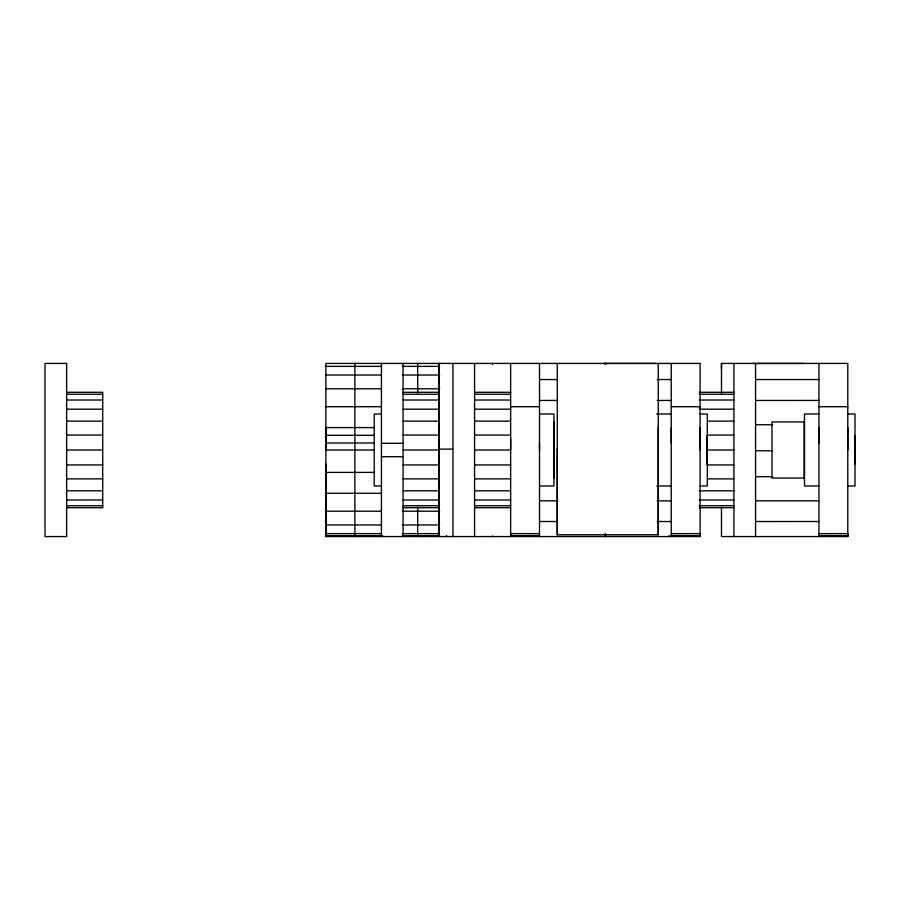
<?xml version="1.0" encoding="UTF-8"?>
<svg xmlns="http://www.w3.org/2000/svg" width="900" height="900" viewBox="0 0 900 900"><rect width="100%" height="100%" fill="white"/><g stroke="black" fill="none" stroke-linecap="round" stroke-linejoin="round"><path stroke-width="1.35" d="M539.505 450L539.505 442.991M658.26 426.938L658.26 534.803L557.269 534.803L557.269 449.111M605.374 364.466L605.374 363.431M671.242 442.991L671.242 427.59M818.933 442.991L818.933 427.59M325.868 464.04L325.868 536.569L700.099 536.569L700.234 535.646L700.099 533.621L671.242 533.621M700.099 427.59L700.099 450M847.789 427.59L847.789 450M605.261 536.58L605.284 533.835M325.868 447.244L325.868 427.59L374.411 427.59M510.649 363.431L510.649 536.569L510.649 533.621L539.505 533.621M697.849 536.569L697.984 535.646M721.496 507.161L721.496 536.569L847.789 536.569L847.924 535.646L847.789 533.621L818.933 533.621M439.639 535.601L402.199 535.646M510.514 535.646L539.505 535.59M753.064 363.431L847.789 363.431L847.789 536.569M603.113 363.431L655.864 363.431M721.496 393.514L721.485 363.431L803.554 363.431M325.868 366.379L381.386 366.379M402.334 366.379L439.673 366.379M325.868 375.019L381.386 375.03M402.334 375.03L439.673 375.03M539.505 379.541L557.719 379.541M657.225 379.541L671.242 379.541M755.865 379.541L818.933 379.541M325.868 388.777L381.386 388.777M402.334 388.777L439.673 388.789M66.645 392.287L102.712 392.276L102.712 507.713L66.645 507.713M403.088 392.287L439.166 392.287M474.57 392.287L510.649 392.287M699.232 392.287L733.916 392.287M66.645 394.256L102.712 394.245M403.088 394.256L439.166 394.256M474.57 394.256L510.649 394.256M699.232 394.256L733.916 394.256M66.645 400.016L102.712 400.016M403.088 400.016L439.166 400.016M474.57 400.016L510.649 400.016M699.232 400.016L733.916 400.016M539.505 400.444L557.719 400.444M657.225 400.444L671.242 400.444M755.865 400.455L818.933 400.444M325.868 406.71L381.386 406.71M510.649 406.71L539.505 406.71M671.242 406.71L700.099 406.71M818.933 406.71L847.789 406.71M66.645 409.185L102.712 409.185M403.088 409.185L439.166 409.185M474.57 409.185L510.649 409.185M699.232 409.185L733.916 409.185M381.442 414.011L374.231 414.011L374.231 485.989L381.442 485.989M539.505 414L553.928 414L553.928 486L539.505 486M656.809 414L671.242 414M700.099 414L707.31 414L707.31 486L700.099 486M818.933 414L804.499 414L804.499 486L818.933 486M847.789 414L855 414L855 486L847.789 486M66.645 421.144L102.712 421.144M403.088 421.144L439.166 421.144M474.57 421.144L510.649 421.144M707.558 421.144L733.916 421.144M755.865 424.744L772.684 424.733M66.645 435.06L102.712 435.06M403.088 435.06L439.166 435.06M474.57 435.06L510.649 435.06M707.558 435.06L733.916 435.06M325.901 435.285L374.411 435.285M374.411 442.98L325.935 442.98L325.868 450L374.411 450M381.442 443.284L403.088 443.284M439.155 449.111L452.79 449.111M66.645 450L102.712 450M403.088 450L439.166 450M474.57 450L510.649 450L510.649 438.795M707.558 450L733.916 450M755.865 450.754L772.684 450.743M381.442 456.716L403.088 456.716M66.645 464.94L102.712 464.929M403.088 464.94L439.166 464.94M474.57 464.94L510.649 464.94M707.558 464.94L733.916 464.94M325.868 472.399L374.411 472.399M755.865 476.707L772.684 476.707M66.645 478.856L102.712 478.856M403.088 478.856L439.166 478.856M474.57 478.856L510.649 478.856M707.558 478.856L733.916 478.856M656.809 486L671.242 486M66.645 490.804L102.712 490.804M403.088 490.815L439.166 490.815M474.57 490.804L510.649 490.804M699.232 490.804L733.916 490.804M325.868 493.279L381.386 493.279M66.645 499.984L102.712 499.973M403.088 499.984L439.166 499.984M474.57 499.984L510.649 499.984M699.232 499.984L733.916 499.984M539.505 500.839L557.719 500.839M657.225 500.839L671.242 500.839M755.865 500.85L818.933 500.839M66.645 505.744L102.712 505.744M403.088 505.744L439.166 505.744M474.57 505.744L510.649 505.744M699.232 505.744L733.916 505.744M403.088 507.713L439.166 507.713M474.57 507.713L510.649 507.713M699.232 507.713L733.916 507.713M325.868 511.211L381.386 511.211M402.334 511.211L439.673 511.211M539.505 521.516L557.719 521.516M657.225 521.516L671.242 521.516M755.865 521.528L818.933 521.516M325.868 524.97L381.386 524.97M402.334 524.97L439.673 524.97M381.386 533.621L325.868 533.621L325.733 535.646L382.657 535.646M402.334 533.621L439.673 533.621M818.933 535.59L847.924 535.646M671.242 535.59L700.234 535.646M417.679 536.569L417.679 507.071M354.87 536.569L354.87 363.431M492.536 535.961L492.536 536.569M605.452 533.835L605.475 536.58M605.363 535.961L605.363 536.569M721.485 363.431L721.496 369.338M854.663 435.6L854.663 464.4M818.933 363.431L818.933 536.569M755.561 363.431L755.561 536.569M733.916 363.431L733.916 536.569M706.972 435.6L706.972 464.4M700.099 536.569L700.099 363.431L325.868 363.42L325.868 536.569M671.242 363.431L671.242 536.569M668.992 535.59L668.992 536.569M658.26 363.431L658.26 534.803M557.269 363.431L557.269 534.803M554.265 421.92L554.265 478.08M539.505 363.431L539.505 536.569M492.536 363.431L492.536 364.466M474.57 363.431L474.57 536.569M452.925 363.431L452.925 536.569M446.535 535.59L446.535 536.569M417.679 363.431L417.679 392.918M403.088 363.431L403.088 536.569M381.442 363.431L381.442 536.569M439.166 363.431L439.166 536.569L439.155 363.431M66.645 363.431L45 363.431L45 536.569L66.645 536.569L66.645 363.431M804.161 421.92L771.986 421.92L771.986 478.08L804.161 478.08L804.161 421.92"/></g></svg>
